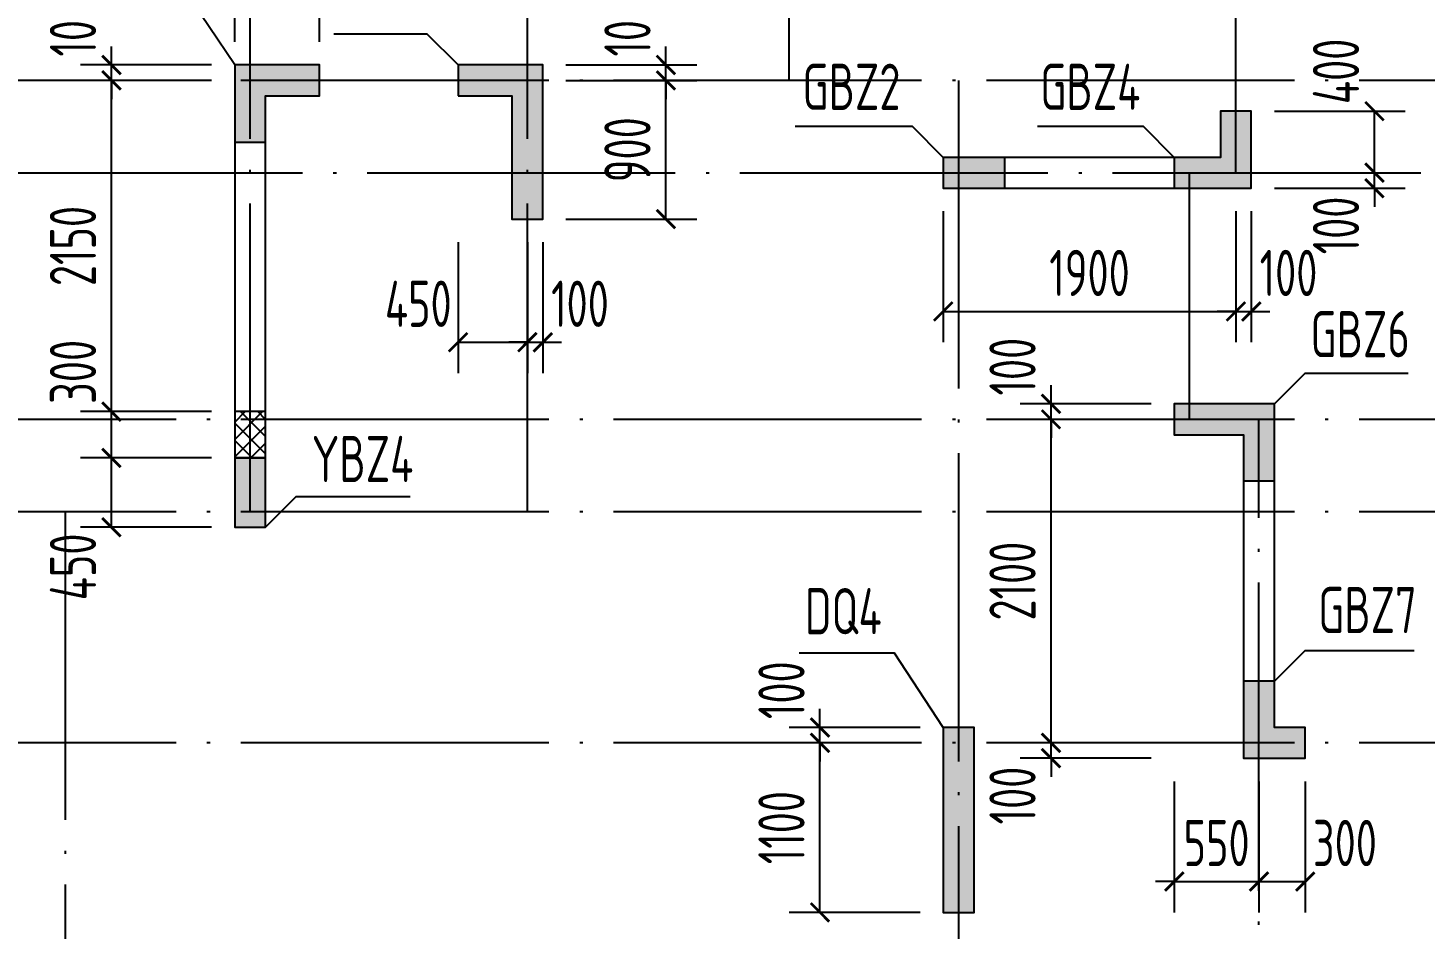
# Model space of a CAD drawing. Extents: x -812054 to 22247, y -644080 to 1003627.
# Drawn here: x -452758 to -443687, y -220487 to -214638 of the extents above; entities that cross this region are included whole.
import ezdxf
from ezdxf.enums import TextEntityAlignment as Align

# ---------------------------------------------------------------- set-up
doc = ezdxf.new("R2010")
doc.units = 0
doc.header["$LTSCALE"] = 1000
doc.linetypes.add('DOTE', pattern=[2.42, 2, -0.2, 0.02, -0.2])
doc.layers.get('0').update_dxf_attribs({"linetype": 'CONTINUOUS'})
doc.layers.get('DEFPOINTS').update_dxf_attribs({"linetype": 'CONTINUOUS'})
for name, color, linetype in [('0z-约束构件', 1, 'CONTINUOUS'), ('A-DOTE', 10, 'DOTE'), ('S-Q墙实线', 6, 'CONTINUOUS'), ('S-Q墙标注', 3, 'CONTINUOUS'), ('S-X详图填充', 252, 'CONTINUOUS'), ('S-X详图实线', 4, 'CONTINUOUS'), ('S-Z柱编号', 6, 'CONTINUOUS')]:
    doc.layers.add(name, color=color, linetype=linetype)
doc.layers.add('配箍校核', color=34, linetype='CONTINUOUS', plot=False)
doc.styles.add('TSSD_REIN', font='tssdeng.shx', dxfattribs={"width": 0.7, "height": 300, "bigfont": 'tssdchn.shx'})
doc.styles.add('结构文字', font='zstxt.shx', dxfattribs={"width": 0.7, "bigfont": 'zshz.shx'})
doc.dimstyles.new('STRUCK', dxfattribs={"dimtxt": 400, "dimasz": 121, "dimexe": 200, "dimexo": 150, "dimgap": 115, "dimtad": 1, "dimdec": 0, "dimdsep": 46, "dimtxsty": '结构文字', "dimblk": 'ARCHTICK', "dimcen": 400, "dimclrd": 3, "dimclre": 3, "dimclrt": 7, "dimadec": 0, "dimazin": 0, "dimtfac": 1, "dimtdec": 0, "dimtix": 1, "dimtmove": 2, "dimatfit": 3, "dimldrblk": '_DIMX', "dimfxl": 1, "dimtolj": 1, "dimtzin": 0, "dimarcsym": 0})

# ---------------------------------------------------------------- blocks, each defined once
blk = doc.blocks.new('20210726.16350016')
at = {"layer": 'A-DOTE'}
for p, q in [((34300, 10900), (34300, 21100)), ((36100, 10900), (36100, 21100)), ((37800, 13700), (37800, 21100)), ((40700, 13100.3), (40700, 21100)), ((55600, 13700), (3600, 13700)), ((38900.2, 13700), (38900, 3600)), ((3600, 13100.3), (55600, 13100.3)), ((40400, 11500), (40400, 13100)), ((55600, 11500), (3600, 11500)), ((40850, 3600), (40850, 11500)), ((55600, 10900), (3600, 10900)), ((33100, 10900), (33100, 3600)), ((55600, 9400), (3600, 9400))]:
    blk.add_line(p, q, dxfattribs=at)
blk = doc.blocks.new('_ArchTick')
at = {"color": 0, "linetype": 'ByBlock', "const_width": 0.15}
blk.add_lwpolyline([(-0.5, -0.5), (0.5, 0.5)], dxfattribs=at)
blk = doc.blocks.new('*D1971')
at = {"layer": 'DEFPOINTS', "color": 0, "transparency": 16777216}
for p in [(-447615.3, -219278.3), (-446815.3, -219278.3), (-446815.3, -220378.3)]:
    blk.add_point(p, dxfattribs=at)
at = {"layer": 'S-Q墙标注', "color": 3, "lineweight": -2, "transparency": 16777216}
for p, q in [((-446965.3, -219278.3), (-447815.3, -219278.3)), ((-447615.3, -220378.3), (-447615.3, -219278.3)), ((-446965.3, -220378.3), (-447815.3, -220378.3))]:
    blk.add_line(p, q, dxfattribs=at)
at = {"layer": 'S-Q墙标注', "color": 3, "lineweight": -2, "transparency": 16777216, "xscale": 121, "yscale": 121, "zscale": 121}
for p, rotation in [((-447615.3, -219278.3), 90), ((-447615.3, -220378.3), 270)]:
    blk.add_blockref('_ArchTick', p, dxfattribs=dict(at, rotation=rotation))
at = {"layer": 'S-Q墙标注', "color": 7, "transparency": 16777216, "insert": (-447865.3, -219828.3), "char_height": 300, "attachment_point": 5, "rotation": 90, "style": 'TSSD_REIN'}
blk.add_mtext('\\A1;1100', dxfattribs=at)
blk = doc.blocks.new('_DIMX')
blk.add_line((-150, 0), (150, 0))
at = {"const_width": 50}
blk.add_lwpolyline([(-70, -70), (70, 70)], dxfattribs=at)
blk = doc.blocks.new('*D1972')
at = {"layer": 'DEFPOINTS', "color": 0, "transparency": 16777216}
for p in [(-447615.3, -219178.3), (-446815.3, -219178.3), (-446815.3, -219278.3)]:
    blk.add_point(p, dxfattribs=at)
at = {"layer": 'S-Q墙标注', "color": 3, "lineweight": -2, "transparency": 16777216}
for p, q in [((-447615.3, -219178.3), (-447615.3, -219057.3)), ((-446965.3, -219178.3), (-447815.3, -219178.3)), ((-447615.3, -219278.3), (-447615.3, -219178.3)), ((-446965.3, -219278.3), (-447815.3, -219278.3)), ((-447615.3, -219278.3), (-447615.3, -219399.3))]:
    blk.add_line(p, q, dxfattribs=at)
at = {"layer": 'S-Q墙标注', "color": 3, "lineweight": -2, "transparency": 16777216, "xscale": 121, "yscale": 121, "zscale": 121}
for p, rotation in [((-447615.3, -219178.3), 270), ((-447615.3, -219278.3), 90)]:
    blk.add_blockref('_ArchTick', p, dxfattribs=dict(at, rotation=rotation))
at = {"layer": 'S-Q墙标注', "color": 7, "transparency": 16777216, "insert": (-447865.3, -218936.3), "char_height": 300, "attachment_point": 5, "rotation": 90, "style": 'TSSD_REIN'}
blk.add_mtext('\\A1;100', dxfattribs=at)
blk = doc.blocks.new('*D1977')
at = {"layer": 'DEFPOINTS', "color": 0, "transparency": 16777216}
for p in [(-452215.3, -217428.3), (-451415.3, -217428.3), (-451415.3, -217878.3)]:
    blk.add_point(p, dxfattribs=at)
at = {"layer": 'S-Q墙标注', "color": 3, "lineweight": -2, "transparency": 16777216}
for p, q in [((-451565.3, -217428.3), (-452415.3, -217428.3)), ((-452215.3, -217878.3), (-452215.3, -217428.3)), ((-451565.3, -217878.3), (-452415.3, -217878.3))]:
    blk.add_line(p, q, dxfattribs=at)
at = {"layer": 'S-Q墙标注', "color": 3, "lineweight": -2, "transparency": 16777216, "xscale": 121, "yscale": 121, "zscale": 121}
for p, rotation in [((-452215.3, -217428.3), 90), ((-452215.3, -217878.3), 270)]:
    blk.add_blockref('_ArchTick', p, dxfattribs=dict(at, rotation=rotation))
at = {"layer": 'S-Q墙标注', "color": 7, "transparency": 16777216, "insert": (-452465.3, -218136.3), "char_height": 300, "attachment_point": 5, "rotation": 90, "style": 'TSSD_REIN'}
blk.add_mtext('\\A1;450', dxfattribs=at)
blk = doc.blocks.new('*D1978')
at = {"layer": 'DEFPOINTS', "color": 0, "transparency": 16777216}
for p in [(-452215.3, -214878.3), (-451415.3, -214878.3), (-451415.3, -214978.3)]:
    blk.add_point(p, dxfattribs=at)
at = {"layer": 'S-Q墙标注', "color": 3, "lineweight": -2, "transparency": 16777216}
for p, q in [((-452215.3, -214878.3), (-452215.3, -214757.3)), ((-451565.3, -214878.3), (-452415.3, -214878.3)), ((-452215.3, -214978.3), (-452215.3, -214878.3)), ((-451565.3, -214978.3), (-452415.3, -214978.3)), ((-452215.3, -214978.3), (-452215.3, -215099.3))]:
    blk.add_line(p, q, dxfattribs=at)
at = {"layer": 'S-Q墙标注', "color": 3, "lineweight": -2, "transparency": 16777216, "xscale": 121, "yscale": 121, "zscale": 121}
for p, rotation in [((-452215.3, -214878.3), 270), ((-452215.3, -214978.3), 90)]:
    blk.add_blockref('_ArchTick', p, dxfattribs=dict(at, rotation=rotation))
at = {"layer": 'S-Q墙标注', "color": 7, "transparency": 16777216, "insert": (-452465.3, -214636.3), "char_height": 300, "attachment_point": 5, "rotation": 90, "style": 'TSSD_REIN'}
blk.add_mtext('\\A1;100', dxfattribs=at)
blk = doc.blocks.new('*D1979')
at = {"layer": 'DEFPOINTS', "color": 0, "transparency": 16777216}
for p in [(-451315.3, -214078.3), (-451415.3, -214878.3), (-451315.3, -214878.3)]:
    blk.add_point(p, dxfattribs=at)
at = {"layer": 'S-Q墙标注', "color": 3, "lineweight": -2, "transparency": 16777216}
for p, q in [((-451415.3, -214728.3), (-451415.3, -213878.3)), ((-451315.3, -214728.3), (-451315.3, -213878.3)), ((-451415.3, -214078.3), (-451536.3, -214078.3)), ((-451415.3, -214078.3), (-451315.3, -214078.3)), ((-451315.3, -214078.3), (-451194.3, -214078.3))]:
    blk.add_line(p, q, dxfattribs=at)
at = {"layer": 'S-Q墙标注', "color": 3, "lineweight": -2, "transparency": 16777216, "xscale": 121, "yscale": 121, "zscale": 121}
blk.add_blockref('_ArchTick', (-451415.3, -214078.3), dxfattribs=at)
at = {"layer": 'S-Q墙标注', "color": 3, "lineweight": -2, "transparency": 16777216, "xscale": 121, "yscale": 121, "zscale": 121, "rotation": 180}
blk.add_blockref('_ArchTick', (-451315.3, -214078.3), dxfattribs=at)
at = {"layer": 'S-Q墙标注', "color": 7, "transparency": 16777216, "insert": (-451657.2, -213828.3), "char_height": 300, "attachment_point": 5, "style": 'TSSD_REIN'}
blk.add_mtext('\\A1;100', dxfattribs=at)
blk = doc.blocks.new('*D1980')
at = {"layer": 'DEFPOINTS', "color": 0, "transparency": 16777216}
for p in [(-450865.3, -214078.3), (-451315.3, -214878.3), (-450865.3, -214878.3)]:
    blk.add_point(p, dxfattribs=at)
at = {"layer": 'S-Q墙标注', "color": 3, "lineweight": -2, "transparency": 16777216}
for p, q in [((-451315.3, -214728.3), (-451315.3, -213878.3)), ((-450865.3, -214728.3), (-450865.3, -213878.3)), ((-451315.3, -214078.3), (-450865.3, -214078.3))]:
    blk.add_line(p, q, dxfattribs=at)
at = {"layer": 'S-Q墙标注', "color": 3, "lineweight": -2, "transparency": 16777216, "xscale": 121, "yscale": 121, "zscale": 121, "rotation": 180}
blk.add_blockref('_ArchTick', (-451315.3, -214078.3), dxfattribs=at)
at = {"layer": 'S-Q墙标注', "color": 3, "lineweight": -2, "transparency": 16777216, "xscale": 121, "yscale": 121, "zscale": 121}
blk.add_blockref('_ArchTick', (-450865.3, -214078.3), dxfattribs=at)
at = {"layer": 'S-Q墙标注', "color": 7, "transparency": 16777216, "insert": (-450607.2, -213828.3), "char_height": 300, "attachment_point": 5, "style": 'TSSD_REIN'}
blk.add_mtext('\\A1;450', dxfattribs=at)
blk = doc.blocks.new('*D1981')
at = {"layer": 'DEFPOINTS', "color": 0, "transparency": 16777216}
for p in [(-449415.3, -214978.3), (-448615.3, -214978.3), (-449415.3, -215878.3)]:
    blk.add_point(p, dxfattribs=at)
at = {"layer": 'S-Q墙标注', "color": 3, "lineweight": -2, "transparency": 16777216}
for p, q in [((-449265.3, -214978.3), (-448415.3, -214978.3)), ((-448615.3, -215878.3), (-448615.3, -214978.3)), ((-449265.3, -215878.3), (-448415.3, -215878.3))]:
    blk.add_line(p, q, dxfattribs=at)
at = {"layer": 'S-Q墙标注', "color": 3, "lineweight": -2, "transparency": 16777216, "xscale": 121, "yscale": 121, "zscale": 121}
for p, rotation in [((-448615.3, -214978.3), 90), ((-448615.3, -215878.3), 270)]:
    blk.add_blockref('_ArchTick', p, dxfattribs=dict(at, rotation=rotation))
at = {"layer": 'S-Q墙标注', "color": 7, "transparency": 16777216, "insert": (-448865.3, -215428.3), "char_height": 300, "attachment_point": 5, "rotation": 90, "style": 'TSSD_REIN'}
blk.add_mtext('\\A1;900', dxfattribs=at)
blk = doc.blocks.new('*D1982')
at = {"layer": 'DEFPOINTS', "color": 0, "transparency": 16777216}
for p in [(-449415.3, -214878.3), (-448615.3, -214878.3), (-449415.3, -214978.3)]:
    blk.add_point(p, dxfattribs=at)
at = {"layer": 'S-Q墙标注', "color": 3, "lineweight": -2, "transparency": 16777216}
for p, q in [((-448615.3, -214878.3), (-448615.3, -214757.3)), ((-449265.3, -214878.3), (-448415.3, -214878.3)), ((-448615.3, -214978.3), (-448615.3, -214878.3)), ((-449265.3, -214978.3), (-448415.3, -214978.3)), ((-448615.3, -214978.3), (-448615.3, -215099.3))]:
    blk.add_line(p, q, dxfattribs=at)
at = {"layer": 'S-Q墙标注', "color": 3, "lineweight": -2, "transparency": 16777216, "xscale": 121, "yscale": 121, "zscale": 121}
for p, rotation in [((-448615.3, -214878.3), 270), ((-448615.3, -214978.3), 90)]:
    blk.add_blockref('_ArchTick', p, dxfattribs=dict(at, rotation=rotation))
at = {"layer": 'S-Q墙标注', "color": 7, "transparency": 16777216, "insert": (-448865.3, -214636.3), "char_height": 300, "attachment_point": 5, "rotation": 90, "style": 'TSSD_REIN'}
blk.add_mtext('\\A1;100', dxfattribs=at)
blk = doc.blocks.new('*D1983')
at = {"layer": 'DEFPOINTS', "color": 0, "transparency": 16777216}
for p in [(-449965.2, -215878.3), (-449515.3, -215878.3), (-449515.3, -216678.3)]:
    blk.add_point(p, dxfattribs=at)
at = {"layer": 'S-Q墙标注', "color": 3, "lineweight": -2, "transparency": 16777216}
for p, q in [((-449965.2, -216028.3), (-449965.2, -216878.3)), ((-449515.3, -216028.3), (-449515.3, -216878.3)), ((-449965.2, -216678.3), (-449515.3, -216678.3))]:
    blk.add_line(p, q, dxfattribs=at)
at = {"layer": 'S-Q墙标注', "color": 3, "lineweight": -2, "transparency": 16777216, "xscale": 121, "yscale": 121, "zscale": 121, "rotation": 180}
blk.add_blockref('_ArchTick', (-449965.2, -216678.3), dxfattribs=at)
at = {"layer": 'S-Q墙标注', "color": 3, "lineweight": -2, "transparency": 16777216, "xscale": 121, "yscale": 121, "zscale": 121}
blk.add_blockref('_ArchTick', (-449515.3, -216678.3), dxfattribs=at)
at = {"layer": 'S-Q墙标注', "color": 7, "transparency": 16777216, "insert": (-450223.3, -216428.3), "char_height": 300, "attachment_point": 5, "style": 'TSSD_REIN'}
blk.add_mtext('\\A1;450', dxfattribs=at)
blk = doc.blocks.new('*D1984')
at = {"layer": 'DEFPOINTS', "color": 0, "transparency": 16777216}
for p in [(-449515.3, -215878.3), (-449415.3, -215878.3), (-449415.3, -216678.3)]:
    blk.add_point(p, dxfattribs=at)
at = {"layer": 'S-Q墙标注', "color": 3, "lineweight": -2, "transparency": 16777216}
for p, q in [((-449515.3, -216028.3), (-449515.3, -216878.3)), ((-449415.3, -216028.3), (-449415.3, -216878.3)), ((-449515.3, -216678.3), (-449636.3, -216678.3)), ((-449515.3, -216678.3), (-449415.3, -216678.3)), ((-449415.3, -216678.3), (-449294.3, -216678.3))]:
    blk.add_line(p, q, dxfattribs=at)
at = {"layer": 'S-Q墙标注', "color": 3, "lineweight": -2, "transparency": 16777216, "xscale": 121, "yscale": 121, "zscale": 121}
blk.add_blockref('_ArchTick', (-449515.3, -216678.3), dxfattribs=at)
at = {"layer": 'S-Q墙标注', "color": 3, "lineweight": -2, "transparency": 16777216, "xscale": 121, "yscale": 121, "zscale": 121, "rotation": 180}
blk.add_blockref('_ArchTick', (-449415.3, -216678.3), dxfattribs=at)
at = {"layer": 'S-Q墙标注', "color": 7, "transparency": 16777216, "insert": (-449173.4, -216428.3), "char_height": 300, "attachment_point": 5, "style": 'TSSD_REIN'}
blk.add_mtext('\\A1;100', dxfattribs=at)
blk = doc.blocks.new('*D1985')
at = {"layer": 'DEFPOINTS', "color": 0, "transparency": 16777216}
for p in [(-444815.3, -215578), (-444015.3, -215578), (-444815.3, -215678)]:
    blk.add_point(p, dxfattribs=at)
at = {"layer": 'S-Q墙标注', "color": 3, "lineweight": -2, "transparency": 16777216}
for p, q in [((-444015.3, -215578), (-444015.3, -215457)), ((-444665.3, -215578), (-443815.3, -215578)), ((-444015.3, -215678), (-444015.3, -215578)), ((-444665.3, -215678), (-443815.3, -215678)), ((-444015.3, -215678), (-444015.3, -215799))]:
    blk.add_line(p, q, dxfattribs=at)
at = {"layer": 'S-Q墙标注', "color": 3, "lineweight": -2, "transparency": 16777216, "xscale": 121, "yscale": 121, "zscale": 121}
for p, rotation in [((-444015.3, -215578), 270), ((-444015.3, -215678), 90)]:
    blk.add_blockref('_ArchTick', p, dxfattribs=dict(at, rotation=rotation))
at = {"layer": 'S-Q墙标注', "color": 7, "transparency": 16777216, "insert": (-444265.3, -215919.9), "char_height": 300, "attachment_point": 5, "rotation": 90, "style": 'TSSD_REIN'}
blk.add_mtext('\\A1;100', dxfattribs=at)
blk = doc.blocks.new('*D1986')
at = {"layer": 'DEFPOINTS', "color": 0, "transparency": 16777216}
for p in [(-444815.3, -215178), (-444015.3, -215178), (-444815.3, -215578)]:
    blk.add_point(p, dxfattribs=at)
at = {"layer": 'S-Q墙标注', "color": 3, "lineweight": -2, "transparency": 16777216}
for p, q in [((-444665.3, -215178), (-443815.3, -215178)), ((-444015.3, -215578), (-444015.3, -215178)), ((-444665.3, -215578), (-443815.3, -215578))]:
    blk.add_line(p, q, dxfattribs=at)
at = {"layer": 'S-Q墙标注', "color": 3, "lineweight": -2, "transparency": 16777216, "xscale": 121, "yscale": 121, "zscale": 121}
for p, rotation in [((-444015.3, -215178), 90), ((-444015.3, -215578), 270)]:
    blk.add_blockref('_ArchTick', p, dxfattribs=dict(at, rotation=rotation))
at = {"layer": 'S-Q墙标注', "color": 7, "transparency": 16777216, "insert": (-444265.3, -214919.9), "char_height": 300, "attachment_point": 5, "rotation": 90, "style": 'TSSD_REIN'}
blk.add_mtext('\\A1;400', dxfattribs=at)
blk = doc.blocks.new('*D1987')
at = {"layer": 'DEFPOINTS', "color": 0, "transparency": 16777216}
for p in [(-446815.3, -215678), (-444915.3, -215678), (-444915.3, -216478)]:
    blk.add_point(p, dxfattribs=at)
at = {"layer": 'S-Q墙标注', "color": 3, "lineweight": -2, "transparency": 16777216}
for p, q in [((-446815.3, -215828), (-446815.3, -216678)), ((-444915.3, -215828), (-444915.3, -216678)), ((-446815.3, -216478), (-444915.3, -216478))]:
    blk.add_line(p, q, dxfattribs=at)
at = {"layer": 'S-Q墙标注', "color": 3, "lineweight": -2, "transparency": 16777216, "xscale": 121, "yscale": 121, "zscale": 121, "rotation": 180}
blk.add_blockref('_ArchTick', (-446815.3, -216478), dxfattribs=at)
at = {"layer": 'S-Q墙标注', "color": 3, "lineweight": -2, "transparency": 16777216, "xscale": 121, "yscale": 121, "zscale": 121}
blk.add_blockref('_ArchTick', (-444915.3, -216478), dxfattribs=at)
at = {"layer": 'S-Q墙标注', "color": 7, "transparency": 16777216, "insert": (-445865.3, -216228), "char_height": 300, "attachment_point": 5, "style": 'TSSD_REIN'}
blk.add_mtext('\\A1;1900', dxfattribs=at)
blk = doc.blocks.new('*D1988')
at = {"layer": 'DEFPOINTS', "color": 0, "transparency": 16777216}
for p in [(-444915.3, -215678), (-444815.3, -215678), (-444815.3, -216478)]:
    blk.add_point(p, dxfattribs=at)
at = {"layer": 'S-Q墙标注', "color": 3, "lineweight": -2, "transparency": 16777216}
for p, q in [((-444915.3, -215828), (-444915.3, -216678)), ((-444815.3, -215828), (-444815.3, -216678)), ((-444915.3, -216478), (-445036.3, -216478)), ((-444915.3, -216478), (-444815.3, -216478)), ((-444815.3, -216478), (-444694.3, -216478))]:
    blk.add_line(p, q, dxfattribs=at)
at = {"layer": 'S-Q墙标注', "color": 3, "lineweight": -2, "transparency": 16777216, "xscale": 121, "yscale": 121, "zscale": 121}
blk.add_blockref('_ArchTick', (-444915.3, -216478), dxfattribs=at)
at = {"layer": 'S-Q墙标注', "color": 3, "lineweight": -2, "transparency": 16777216, "xscale": 121, "yscale": 121, "zscale": 121, "rotation": 180}
blk.add_blockref('_ArchTick', (-444815.3, -216478), dxfattribs=at)
at = {"layer": 'S-Q墙标注', "color": 7, "transparency": 16777216, "insert": (-444573.4, -216228), "char_height": 300, "attachment_point": 5, "style": 'TSSD_REIN'}
blk.add_mtext('\\A1;100', dxfattribs=at)
blk = doc.blocks.new('*D1993')
at = {"layer": 'DEFPOINTS', "color": 0, "transparency": 16777216}
for p in [(-446115.4, -219278.3), (-445315.4, -219278.3), (-445315.4, -219378.3)]:
    blk.add_point(p, dxfattribs=at)
at = {"layer": 'S-Q墙标注', "color": 3, "lineweight": -2, "transparency": 16777216}
for p, q in [((-446115.4, -219278.3), (-446115.4, -219157.3)), ((-445465.4, -219278.3), (-446315.4, -219278.3)), ((-446115.4, -219378.3), (-446115.4, -219278.3)), ((-445465.4, -219378.3), (-446315.4, -219378.3)), ((-446115.4, -219378.3), (-446115.4, -219499.3))]:
    blk.add_line(p, q, dxfattribs=at)
at = {"layer": 'S-Q墙标注', "color": 3, "lineweight": -2, "transparency": 16777216, "xscale": 121, "yscale": 121, "zscale": 121}
for p, rotation in [((-446115.4, -219278.3), 270), ((-446115.4, -219378.3), 90)]:
    blk.add_blockref('_ArchTick', p, dxfattribs=dict(at, rotation=rotation))
at = {"layer": 'S-Q墙标注', "color": 7, "transparency": 16777216, "insert": (-446365.4, -219620.2), "char_height": 300, "attachment_point": 5, "rotation": 90, "style": 'TSSD_REIN'}
blk.add_mtext('\\A1;100', dxfattribs=at)
blk = doc.blocks.new('*D1994')
at = {"layer": 'DEFPOINTS', "color": 0, "transparency": 16777216}
for p in [(-446115.4, -217178.3), (-445315.4, -217178.3), (-445315.4, -219278.3)]:
    blk.add_point(p, dxfattribs=at)
at = {"layer": 'S-Q墙标注', "color": 3, "lineweight": -2, "transparency": 16777216}
for p, q in [((-445465.4, -217178.3), (-446315.4, -217178.3)), ((-446115.4, -219278.3), (-446115.4, -217178.3)), ((-445465.4, -219278.3), (-446315.4, -219278.3))]:
    blk.add_line(p, q, dxfattribs=at)
at = {"layer": 'S-Q墙标注', "color": 3, "lineweight": -2, "transparency": 16777216, "xscale": 121, "yscale": 121, "zscale": 121}
for p, rotation in [((-446115.4, -217178.3), 90), ((-446115.4, -219278.3), 270)]:
    blk.add_blockref('_ArchTick', p, dxfattribs=dict(at, rotation=rotation))
at = {"layer": 'S-Q墙标注', "color": 7, "transparency": 16777216, "insert": (-446365.4, -218228.3), "char_height": 300, "attachment_point": 5, "rotation": 90, "style": 'TSSD_REIN'}
blk.add_mtext('\\A1;2100', dxfattribs=at)
blk = doc.blocks.new('*D1995')
at = {"layer": 'DEFPOINTS', "color": 0, "transparency": 16777216}
for p in [(-446115.4, -217078.3), (-445315.4, -217078.3), (-445315.4, -217178.3)]:
    blk.add_point(p, dxfattribs=at)
at = {"layer": 'S-Q墙标注', "color": 3, "lineweight": -2, "transparency": 16777216}
for p, q in [((-446115.4, -217078.3), (-446115.4, -216957.3)), ((-445465.4, -217078.3), (-446315.4, -217078.3)), ((-446115.4, -217178.3), (-446115.4, -217078.3)), ((-445465.4, -217178.3), (-446315.4, -217178.3)), ((-446115.4, -217178.3), (-446115.4, -217299.3))]:
    blk.add_line(p, q, dxfattribs=at)
at = {"layer": 'S-Q墙标注', "color": 3, "lineweight": -2, "transparency": 16777216, "xscale": 121, "yscale": 121, "zscale": 121}
for p, rotation in [((-446115.4, -217078.3), 270), ((-446115.4, -217178.3), 90)]:
    blk.add_blockref('_ArchTick', p, dxfattribs=dict(at, rotation=rotation))
at = {"layer": 'S-Q墙标注', "color": 7, "transparency": 16777216, "insert": (-446365.4, -216836.3), "char_height": 300, "attachment_point": 5, "rotation": 90, "style": 'TSSD_REIN'}
blk.add_mtext('\\A1;100', dxfattribs=at)
blk = doc.blocks.new('20210730.00595579')
at = {"layer": '0z-约束构件'}
h = blk.add_hatch(dxfattribs=at)
h.set_pattern_fill('ANSI37', color=256, scale=25, style=0)
h.set_pattern_definition([(45, (111194.75, -600656.97), (-56.126601, 56.126601), []), (135, (111194.75, -600656.97), (-56.126601, -56.126601), [])])
h.paths.add_polyline_path([(-4935.3, -181459.2), (-4935.3, -181159.2), (-4735.3, -181159.2), (-4735.3, -181459.2)])
blk.add_lwpolyline([(-4935.3, -181459.2), (-4735.3, -181459.2), (-4735.3, -181159.2), (-4935.3, -181159.2)], close=True, dxfattribs=at)
blk = doc.blocks.new('*D2004')
at = {"layer": 'DEFPOINTS', "color": 0, "transparency": 16777216}
for p in [(-452215.3, -217128.3), (-451415.3, -217128.3), (-451415.3, -217428.3)]:
    blk.add_point(p, dxfattribs=at)
at = {"layer": 'S-Q墙标注', "color": 3, "lineweight": -2, "transparency": 16777216}
for p, q in [((-451565.3, -217128.3), (-452415.3, -217128.3)), ((-452215.3, -217428.3), (-452215.3, -217128.3)), ((-451565.3, -217428.3), (-452415.3, -217428.3))]:
    blk.add_line(p, q, dxfattribs=at)
at = {"layer": 'S-Q墙标注', "color": 3, "lineweight": -2, "transparency": 16777216, "xscale": 121, "yscale": 121, "zscale": 121}
for p, rotation in [((-452215.3, -217128.3), 90), ((-452215.3, -217428.3), 270)]:
    blk.add_blockref('_ArchTick', p, dxfattribs=dict(at, rotation=rotation))
at = {"layer": 'S-Q墙标注', "color": 7, "transparency": 16777216, "insert": (-452465.3, -216870.2), "char_height": 300, "attachment_point": 5, "rotation": 90, "style": 'TSSD_REIN'}
blk.add_mtext('\\A1;300', dxfattribs=at)
blk = doc.blocks.new('*D2005')
at = {"layer": 'DEFPOINTS', "color": 0, "transparency": 16777216}
for p in [(-452215.3, -214978.3), (-451415.3, -214978.3), (-451415.3, -217128.3)]:
    blk.add_point(p, dxfattribs=at)
at = {"layer": 'S-Q墙标注', "color": 3, "lineweight": -2, "transparency": 16777216}
for p, q in [((-451565.3, -214978.3), (-452415.3, -214978.3)), ((-452215.3, -217128.3), (-452215.3, -214978.3)), ((-451565.3, -217128.3), (-452415.3, -217128.3))]:
    blk.add_line(p, q, dxfattribs=at)
at = {"layer": 'S-Q墙标注', "color": 3, "lineweight": -2, "transparency": 16777216, "xscale": 121, "yscale": 121, "zscale": 121}
for p, rotation in [((-452215.3, -214978.3), 90), ((-452215.3, -217128.3), 270)]:
    blk.add_blockref('_ArchTick', p, dxfattribs=dict(at, rotation=rotation))
at = {"layer": 'S-Q墙标注', "color": 7, "transparency": 16777216, "insert": (-452465.3, -216053.3), "char_height": 300, "attachment_point": 5, "rotation": 90, "style": 'TSSD_REIN'}
blk.add_mtext('\\A1;2150', dxfattribs=at)
blk = doc.blocks.new('*D2294')
at = {"layer": 'DEFPOINTS', "color": 0, "transparency": 16777216}
for p in [(-445315.4, -219378.3), (-444765.3, -219378.3), (-444765.3, -220178.3)]:
    blk.add_point(p, dxfattribs=at)
at = {"layer": 'S-Q墙标注', "color": 3, "lineweight": -2, "transparency": 16777216}
for p, q in [((-445315.4, -219528.3), (-445315.4, -220378.3)), ((-444765.3, -219528.3), (-444765.3, -220378.3)), ((-445315.4, -220178.3), (-445436.4, -220178.3)), ((-445315.4, -220178.3), (-444765.3, -220178.3)), ((-444765.3, -220178.3), (-444644.3, -220178.3))]:
    blk.add_line(p, q, dxfattribs=at)
at = {"layer": 'S-Q墙标注', "color": 3, "lineweight": -2, "transparency": 16777216, "xscale": 121, "yscale": 121, "zscale": 121}
blk.add_blockref('_ArchTick', (-445315.4, -220178.3), dxfattribs=at)
at = {"layer": 'S-Q墙标注', "color": 3, "lineweight": -2, "transparency": 16777216, "xscale": 121, "yscale": 121, "zscale": 121, "rotation": 180}
blk.add_blockref('_ArchTick', (-444765.3, -220178.3), dxfattribs=at)
at = {"layer": 'S-Q墙标注', "color": 7, "transparency": 16777216, "insert": (-445040.3, -219928.3), "char_height": 300, "attachment_point": 5, "style": 'TSSD_REIN'}
blk.add_mtext('\\A1;550', dxfattribs=at)
blk = doc.blocks.new('*D2295')
at = {"layer": 'DEFPOINTS', "color": 0, "transparency": 16777216}
for p in [(-444765.3, -219378.3), (-444465.3, -219378.3), (-444465.3, -220178.3)]:
    blk.add_point(p, dxfattribs=at)
at = {"layer": 'S-Q墙标注', "color": 3, "lineweight": -2, "transparency": 16777216}
for p, q in [((-444765.3, -219528.3), (-444765.3, -220378.3)), ((-444465.3, -219528.3), (-444465.3, -220378.3)), ((-444765.3, -220178.3), (-444465.3, -220178.3))]:
    blk.add_line(p, q, dxfattribs=at)
at = {"layer": 'S-Q墙标注', "color": 3, "lineweight": -2, "transparency": 16777216, "xscale": 121, "yscale": 121, "zscale": 121, "rotation": 180}
blk.add_blockref('_ArchTick', (-444765.3, -220178.3), dxfattribs=at)
at = {"layer": 'S-Q墙标注', "color": 3, "lineweight": -2, "transparency": 16777216, "xscale": 121, "yscale": 121, "zscale": 121}
blk.add_blockref('_ArchTick', (-444465.3, -220178.3), dxfattribs=at)
at = {"layer": 'S-Q墙标注', "color": 7, "transparency": 16777216, "insert": (-444207.2, -219928.3), "char_height": 300, "attachment_point": 5, "style": 'TSSD_REIN'}
blk.add_mtext('\\A1;300', dxfattribs=at)

msp = doc.modelspace()

# ---------------------------------------------------------------- hatches: boundary and pattern name
at = {"layer": 'S-X详图填充'}
h = msp.add_hatch(color=256, dxfattribs=at)
h.dxf.hatch_style = 1
h.paths.add_polyline_path([(-451415.32, -215378.26), (-451215.32, -215378.26), (-451215.32, -215078.26), (-450865.32, -215078.26), (-450865.32, -214878.26), (-451415.32, -214878.26)])
h = msp.add_hatch(color=256, dxfattribs=at)
h.dxf.hatch_style = 1
h.paths.add_polyline_path([(-449965.23, -215078.26), (-449615.32, -215078.26), (-449615.32, -215878.26), (-449415.32, -215878.26), (-449415.32, -214878.26), (-449965.23, -214878.26)])
h = msp.add_hatch(color=256, dxfattribs=at)
h.dxf.hatch_style = 1
h.paths.add_polyline_path([(-445315.32, -215477.99), (-445315.32, -215677.99), (-444815.32, -215677.99), (-444815.32, -215177.99), (-445015.32, -215177.99), (-445015.32, -215477.99)])
h = msp.add_hatch(color=256, dxfattribs=at)
h.dxf.hatch_style = 1
h.paths.add_polyline_path([(-446415.32, -215677.99), (-446415.32, -215477.99), (-446815.32, -215477.99), (-446815.32, -215677.99)])
h = msp.add_hatch(color=256, dxfattribs=at)
h.dxf.hatch_style = 1
h.paths.add_polyline_path([(-444865.32, -217578.26), (-444665.32, -217578.26), (-444665.32, -217078.26), (-445315.39, -217078.26), (-445315.39, -217278.26), (-444865.32, -217278.26)])
h = msp.add_hatch(color=256, dxfattribs=at)
h.dxf.hatch_style = 1
h.paths.add_polyline_path([(-451215.32, -217428.26), (-451415.32, -217428.26), (-451415.32, -217878.26), (-451215.32, -217878.26)])
h = msp.add_hatch(color=256, dxfattribs=at)
h.dxf.hatch_style = 1
h.paths.add_polyline_path([(-444665.32, -218878.26), (-444865.32, -218878.26), (-444865.32, -219378.26), (-444465.32, -219378.26), (-444465.32, -219178.26), (-444665.32, -219178.26)])
h = msp.add_hatch(color=256, dxfattribs=at)
h.dxf.hatch_style = 1
h.paths.add_polyline_path([(-446815.22, -220378.26), (-446615.22, -220378.26), (-446615.31, -219178.26), (-446815.31, -219178.26)])

# ---------------------------------------------------------------- linework, layer by layer
at = {"layer": 'S-Q墙实线'}
for points in [[(-451215.32, -217878.26), (-451215.32, -215078.26), (-450865.32, -215078.26), (-450865.32, -214878.26), (-451415.32, -214878.26), (-451415.32, -217878.26)], [(-449965.23, -215078.26), (-449615.32, -215078.26), (-449615.32, -215878.26), (-449415.32, -215878.26), (-449415.32, -214878.26), (-449965.23, -214878.26)], [(-446815.32, -215677.99), (-445215.39, -215677.99), (-444815.32, -215677.99), (-444815.32, -215177.99), (-445015.32, -215177.99), (-445015.32, -215477.99), (-445215.39, -215477.99), (-446815.32, -215477.99)], [(-444865.32, -219378.26), (-444465.32, -219378.26), (-444465.32, -219178.26), (-444665.32, -219178.26), (-444665.32, -217778.26), (-444665.32, -217078.26), (-445315.39, -217078.26), (-445315.39, -217278.26), (-444865.32, -217278.26), (-444865.32, -217778.26)], [(-446615.31, -220378.26), (-446615.31, -219178.26), (-446815.31, -219178.26), (-446815.31, -220378.26)]]:
    msp.add_lwpolyline(points, close=True, dxfattribs=at)
at = {"layer": 'S-X详图实线'}
for points in [[(-451415.32, -215378.26), (-451215.32, -215378.26), (-451215.32, -215078.26), (-450865.32, -215078.26), (-450865.32, -214878.26), (-451415.32, -214878.26), (-451415.32, -215378.26)], [(-449965.23, -215078.26), (-449615.32, -215078.26), (-449615.32, -215878.26), (-449415.32, -215878.26), (-449415.32, -214878.26), (-449965.23, -214878.26), (-449965.23, -215078.26)], [(-445315.32, -215477.99), (-445315.32, -215677.99), (-444815.32, -215677.99), (-444815.32, -215177.99), (-445015.32, -215177.99), (-445015.32, -215477.99), (-445315.32, -215477.99)], [(-446415.32, -215677.99), (-446415.32, -215477.99), (-446815.32, -215477.99), (-446815.32, -215677.99), (-446415.32, -215677.99)], [(-444865.32, -217578.26), (-444665.32, -217578.26), (-444665.32, -217078.26), (-445315.39, -217078.26), (-445315.39, -217278.26), (-444865.32, -217278.26), (-444865.32, -217578.26)], [(-451215.32, -217428.26), (-451415.32, -217428.26), (-451415.32, -217878.26), (-451215.32, -217878.26), (-451215.32, -217428.26)], [(-444665.32, -218878.26), (-444865.32, -218878.26), (-444865.32, -219378.26), (-444465.32, -219378.26), (-444465.32, -219178.26), (-444665.32, -219178.26), (-444665.32, -218878.26)], [(-446815.22, -220378.26), (-446615.22, -220378.26), (-446615.31, -219178.26), (-446815.31, -219178.26), (-446815.31, -219578.26)]]:
    msp.add_lwpolyline(points, close=True, dxfattribs=at)
at = {"layer": 'S-Z柱编号', "color": 7}
for points in [[(-451415.31, -214878.26), (-451747.75, -214381.63), (-452337.59, -214381.63)], [(-449965.23, -214878.26), (-450165.23, -214678.26), (-450771.24, -214678.26)], [(-446815.32, -215477.99), (-447015.32, -215277.99), (-447777.16, -215277.99)], [(-445315.32, -215477.99), (-445515.32, -215277.99), (-446203.1, -215277.99)], [(-444665.32, -217078.26), (-444465.32, -216878.26), (-443796.68, -216878.26)], [(-451215.31, -217878.26), (-451015.31, -217678.26), (-450274.98, -217678.26)], [(-444665.32, -218878.26), (-444465.32, -218678.26), (-443758.77, -218678.26)], [(-446815.31, -219178.26), (-447131.28, -218695.54), (-447750.62, -218695.54)]]:
    msp.add_lwpolyline(points, dxfattribs=at)

# ---------------------------------------------------------------- block references
at = {"layer": 'A-DOTE'}
msp.add_blockref('20210726.16350016', (-485615.32, -228678.31), dxfattribs=at)
at = {"layer": '配箍校核'}
msp.add_blockref('20210730.00595579', (-446480.03, -35969.08), dxfattribs=at)

# ---------------------------------------------------------------- texts
at = {"layer": 'S-Z柱编号', "color": 7, "style": 'TSSD_REIN', "width": 0.7}
for s, p in [('GBZ2', (-447729.17, -215259.75)), ('GBZ4', (-446185.27, -215259.75)), ('GBZ6', (-444430.75, -216865.46)), ('YBZ4', (-450915.31, -217675.54)), ('DQ4', (-447713, -218663.16)), ('GBZ7', (-444380.84, -218655.81))]:
    msp.add_text(s, height=300, dxfattribs=at).set_placement(p, align=Align.BOTTOM_LEFT)

# ---------------------------------------------------------------- dimensions: what is measured, and where the dimension line sits
at = {"layer": 'S-Q墙标注'}
for base, p1, p2, picture, middle in [((-451315.32, -214078.26), (-451415.31, -214878.26), (-451315.32, -214878.26), '*D1979', (-451657.23, -213828.26)), ((-450865.31, -214078.26), (-451315.32, -214878.26), (-450865.31, -214878.26), '*D1980', (-450607.23, -213828.26)), ((-444815.32, -216477.99), (-444915.32, -215677.99), (-444815.32, -215677.99), '*D1988', (-444573.4, -216227.99)), ((-449515.32, -216678.26), (-449965.23, -215878.26), (-449515.32, -215878.26), '*D1983', (-450223.31, -216428.26)), ((-449415.31, -216678.26), (-449515.32, -215878.26), (-449415.31, -215878.26), '*D1984', (-449173.39, -216428.26)), ((-444465.31, -220178.28), (-444765.31, -219378.28), (-444465.31, -219378.28), '*D2295', (-444207.23, -219928.28))]:
    dim = msp.add_linear_dim(base=base, p1=p1, p2=p2, dimstyle='STRUCK', override={"dimtxt": 300, "dimgap": 100, "dimtxsty": 'TSSD_REIN'}, dxfattribs=at)
    dim.commit()
    dim.dimension.update_dxf_attribs({"geometry": picture, "text_midpoint": middle, "dimtype": 160})
for base, p1, p2, picture, middle in [((-452215.31, -214878.26), (-451415.31, -214978.26), (-451415.31, -214878.26), '*D1978', (-452465.31, -214636.34)), ((-448615.31, -214878.26), (-449415.31, -214978.26), (-449415.31, -214878.26), '*D1982', (-448865.31, -214636.34)), ((-444015.32, -215177.99), (-444815.32, -215577.99), (-444815.32, -215177.99), '*D1986', (-444265.32, -214919.91)), ((-444015.32, -215577.99), (-444815.32, -215677.99), (-444815.32, -215577.99), '*D1985', (-444265.32, -215919.91)), ((-446115.39, -217078.26), (-445315.39, -217178.26), (-445315.39, -217078.26), '*D1995', (-446365.39, -216836.34)), ((-452215.31, -217128.26), (-451415.31, -217428.26), (-451415.31, -217128.26), '*D2004', (-452465.31, -216870.18)), ((-452215.31, -217428.26), (-451415.31, -217878.26), (-451415.31, -217428.26), '*D1977', (-452465.31, -218136.33)), ((-447615.31, -219178.26), (-446815.31, -219278.26), (-446815.31, -219178.26), '*D1972', (-447865.31, -218936.34)), ((-446115.39, -219278.26), (-445315.39, -219378.26), (-445315.39, -219278.26), '*D1993', (-446365.39, -219620.18))]:
    dim = msp.add_linear_dim(base=base, p1=p1, p2=p2, angle=90, dimstyle='STRUCK', override={"dimtxt": 300, "dimgap": 100, "dimtxsty": 'TSSD_REIN'}, dxfattribs=at)
    dim.commit()
    dim.dimension.update_dxf_attribs({"geometry": picture, "text_midpoint": middle, "dimtype": 160})
for base, p1, p2, picture, middle in [((-452215.31, -214978.26), (-451415.31, -217128.26), (-451415.31, -214978.26), '*D2005', (-452465.31, -216053.26)), ((-448615.31, -214978.26), (-449415.31, -215878.26), (-449415.31, -214978.26), '*D1981', (-448865.31, -215428.26)), ((-446115.39, -217178.26), (-445315.39, -219278.26), (-445315.39, -217178.26), '*D1994', (-446365.39, -218228.26)), ((-447615.31, -219278.26), (-446815.31, -220378.26), (-446815.31, -219278.26), '*D1971', (-447865.31, -219828.26))]:
    dim = msp.add_linear_dim(base=base, p1=p1, p2=p2, angle=90, dimstyle='STRUCK', override={"dimtxt": 300, "dimgap": 100, "dimtxsty": 'TSSD_REIN'}, dxfattribs=at)
    dim.commit()
    dim.dimension.update_dxf_attribs({"geometry": picture, "text_midpoint": middle})
for base, p1, p2, picture, middle in [((-444915.32, -216477.99), (-446815.32, -215677.99), (-444915.32, -215677.99), '*D1987', (-445865.32, -216227.99)), ((-444765.31, -220178.28), (-445315.38, -219378.28), (-444765.31, -219378.28), '*D2294', (-445040.34, -219928.28))]:
    dim = msp.add_linear_dim(base=base, p1=p1, p2=p2, dimstyle='STRUCK', override={"dimtxt": 300, "dimgap": 100, "dimtxsty": 'TSSD_REIN'}, dxfattribs=at)
    dim.commit()
    dim.dimension.update_dxf_attribs({"geometry": picture, "text_midpoint": middle})

doc.saveas('drawing.dxf')
